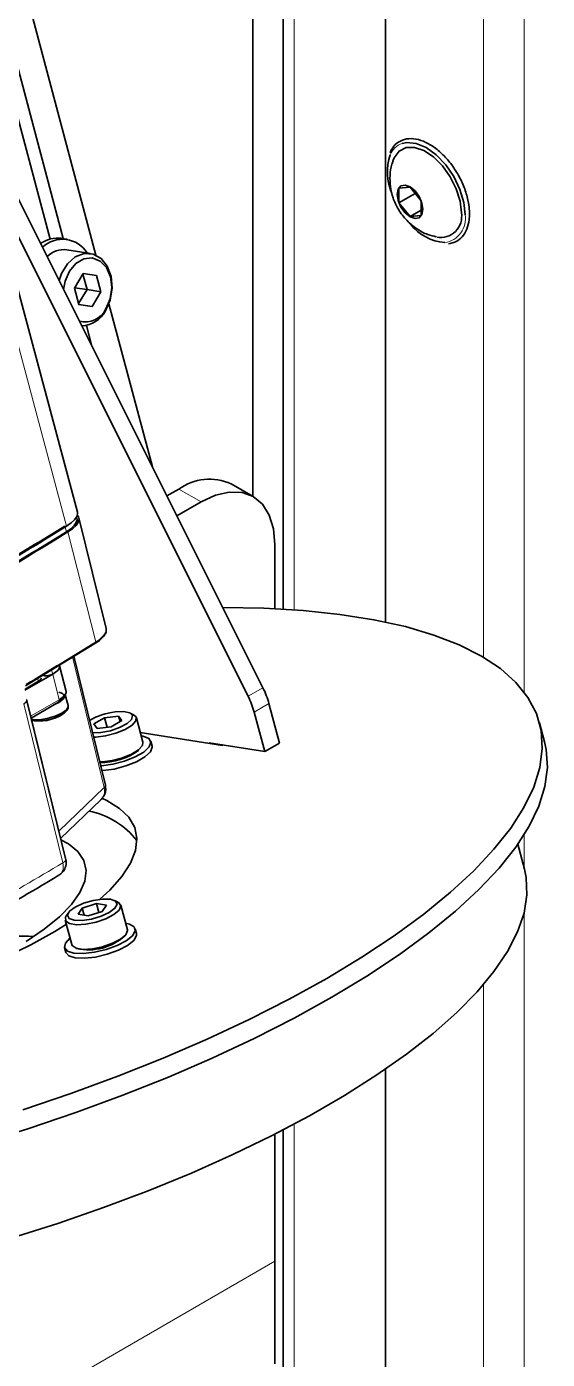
# Paper-space layout 'Blatt1' of a CAD drawing. Header units: millimetres. Extents: x 0 to 1189, y 0 to 841.
# Drawn here: x 852.14 to 862.11, y 634.1 to 659.6 of the extents above; entities that cross this region are included whole.
import ezdxf

# ---------------------------------------------------------------- set-up
doc = ezdxf.new("R2010")
doc.units = ezdxf.units.MM

psp = doc.layouts.new('Blatt1')

# ---------------------------------------------------------------- linework, layer by layer
at = {"color": 7, "linetype": 'Continuous', "lineweight": 35}
for p, q in [((856.471, 677.131), (856.471, 650.616)), ((857.052, 664.792), (857.052, 648.458)), ((851.656, 662.031), (853.469, 655.232)), ((859.016, 648.21), (859.016, 662.188)), ((852.592, 655.539), (851.043, 661.349)), ((852.844, 655.548), (851.308, 661.307)), ((849.976, 660.315), (856.666, 646.953)), ((851.359, 656.823), (856.383, 646.79)), ((859.483, 656.534), (859.271, 656.515)), ((859.271, 656.515), (859.271, 656.233)), ((859.581, 656.412), (859.271, 656.233)), ((859.695, 656.271), (859.483, 656.534)), ((859.271, 656.233), (859.483, 655.969)), ((859.695, 655.988), (859.695, 656.271)), ((859.695, 656.091), (859.483, 655.969)), ((859.483, 655.969), (859.695, 655.988)), ((853.114, 650.315), (851.663, 655.757)), ((852.918, 655.537), (852.812, 655.553)), ((853.365, 655.264), (852.913, 655.335)), ((853.226, 654.878), (853.056, 654.599)), ((853.226, 654.878), (853.48, 654.844)), ((853.219, 654.867), (853.298, 654.571)), ((853.564, 654.53), (853.48, 654.844)), ((853.056, 654.599), (853.14, 654.285)), ((853.06, 654.605), (853.298, 654.571)), ((853.298, 654.571), (853.135, 654.303)), ((853.298, 654.571), (853.564, 654.53)), ((853.564, 654.53), (853.394, 654.25)), ((853.138, 654.29), (853.394, 654.25)), ((853.394, 654.25), (853.14, 654.285)), ((853.717, 654.302), (854.55, 651.178)), ((853.393, 653.489), (853.288, 653.884)), ((856.48, 650.61), (856.056, 650.855)), ((855.056, 650.756), (854.828, 650.624)), ((855.481, 650.511), (855.018, 650.244)), ((853.104, 650.196), (853.098, 650.222)), ((853.666, 648.09), (853.143, 650.205)), ((856.895, 648.466), (856.895, 649.695)), ((853.446, 647.801), (852.118, 646.993)), ((853.649, 645.088), (853.048, 647.559)), ((852.896, 646.879), (852.774, 647.372)), ((852.641, 647.214), (852.108, 646.906)), ((852.112, 646.928), (852.371, 647.077)), ((852.144, 646.711), (852.887, 643.683)), ((852.936, 646.611), (852.88, 646.819)), ((852.892, 643.661), (852.145, 646.703)), ((852.227, 646.374), (852.755, 646.679)), ((854.188, 646.438), (854.122, 646.47)), ((856.499, 646.487), (856.7, 645.733)), ((856.782, 646.65), (856.983, 645.896)), ((853.633, 646.378), (853.429, 646.26)), ((853.493, 646.175), (853.429, 646.26)), ((853.493, 646.175), (853.762, 646.208)), ((853.633, 646.378), (853.902, 646.411)), ((853.681, 646.198), (853.633, 646.378)), ((853.762, 646.208), (853.966, 646.326)), ((853.902, 646.411), (853.966, 646.326)), ((853.93, 646.305), (853.902, 646.411)), ((854.369, 645.909), (854.243, 646.38)), ((862.058, 645.916), (861.961, 646.279)), ((855.889, 645.85), (854.319, 646.096)), ((854.543, 645.838), (854.519, 645.929)), ((855.637, 645.899), (856.7, 645.733)), ((855.64, 645.889), (855.637, 645.899)), ((855.903, 645.858), (855.889, 645.85)), ((856.983, 645.896), (856.7, 645.733)), ((852.792, 644.07), (853.562, 644.809)), ((861.672, 643.482), (861.545, 643.959)), ((852.943, 642.648), (852.901, 642.587)), ((853.126, 642.618), (853.207, 642.735)), ((853.48, 642.822), (853.207, 642.735)), ((853.243, 642.6), (853.207, 642.735)), ((853.318, 642.588), (853.591, 642.675)), ((853.48, 642.822), (853.672, 642.792)), ((853.525, 642.654), (853.48, 642.822)), ((853.672, 642.792), (853.591, 642.675)), ((853.89, 642.85), (853.823, 642.883)), ((854.071, 642.321), (853.945, 642.793)), ((852.882, 642.509), (853.008, 642.038)), ((853.126, 642.618), (853.318, 642.588)), ((854.245, 642.251), (854.22, 642.342)), ((852.868, 641.981), (852.892, 641.89)), ((859.016, 537.177), (859.016, 639.657)), ((856.895, 635.978), (856.895, 638.413)), ((857.052, 638.494), (857.052, 536.043)), ((856.895, 634.018), (856.895, 635.978))]:
    psp.add_line(p, q, dxfattribs=at)
at = {"color": 8, "linetype": 'Continuous', "lineweight": 18}
for p, q in [((857.262, 648.445), (857.262, 664.67)), ((860.892, 647.536), (860.892, 661.105)), ((861.666, 646.873), (861.666, 661.035)), ((852.903, 650.044), (851.452, 655.485)), ((855.481, 650.511), (855.056, 650.756)), ((852.904, 649.938), (852.88, 650.029)), ((853.465, 647.834), (852.932, 649.935)), ((853.629, 645.045), (853.022, 647.543)), ((852.611, 647.306), (852.641, 647.214)), ((852.352, 647.135), (852.371, 647.077)), ((852.765, 646.724), (852.641, 647.214)), ((852.218, 646.408), (852.765, 646.724)), ((856.383, 646.79), (856.666, 646.953)), ((852.835, 643.604), (852.088, 646.645)), ((856.782, 646.65), (856.499, 646.487)), ((853.629, 645.045), (852.758, 644.21)), ((861.666, 643.506), (861.666, 644.142)), ((861.666, 538.707), (861.666, 642.642)), ((860.892, 538.26), (860.892, 641.276)), ((857.262, 536.165), (857.262, 638.604)), ((833.148, 622.269), (856.895, 635.978))]:
    psp.add_line(p, q, dxfattribs=at)
at = {"color": 7, "linetype": 'Continuous', "lineweight": 35, "flags": 128}
for points in [[(860.466, 656.043), (860.441, 656.267), (860.368, 656.503), (860.252, 656.733), (860.103, 656.942), (859.931, 657.112), (859.748, 657.232), (859.569, 657.292), (859.407, 657.289), (859.273, 657.222), (859.178, 657.096), (859.154, 657.036)], [(860.536, 656.003), (860.511, 656.239), (860.437, 656.489), (860.319, 656.734), (860.165, 656.959), (859.986, 657.148), (859.794, 657.289), (859.602, 657.37), (859.423, 657.388), (859.331, 657.369)], [(859.73, 656.109), (859.711, 656.229), (859.658, 656.353), (859.578, 656.461), (859.483, 656.537), (859.388, 656.57), (859.308, 656.555), (859.254, 656.493), (859.235, 656.394), (859.254, 656.274), (859.308, 656.151), (859.388, 656.042), (859.483, 655.966), (859.578, 655.933), (859.658, 655.948), (859.711, 656.01), (859.73, 656.109)], [(852.764, 654.745), (852.811, 654.881), (852.925, 655.067), (853.074, 655.199), (853.243, 655.264), (853.413, 655.253), (853.567, 655.169), (853.687, 655.02), (853.76, 654.823), (853.779, 654.598), (853.741, 654.371), (853.651, 654.166), (853.651, 654.166)], [(853.659, 654.204), (853.742, 654.397), (853.773, 654.61), (853.748, 654.817), (853.671, 654.994), (853.549, 655.119), (853.399, 655.178), (853.238, 655.162), (853.086, 655.074), (852.961, 654.925), (852.878, 654.732), (852.849, 654.575)], [(856.895, 649.695), (856.868, 649.997), (856.787, 650.257), (856.656, 650.464), (856.481, 650.61), (856.266, 650.69), (856.022, 650.699), (855.756, 650.639), (855.481, 650.511)], [(853.114, 650.315), (853.117, 650.284), (853.101, 650.228), (853.059, 650.168), (852.992, 650.106), (852.903, 650.044)], [(852.904, 649.938), (852.989, 649.997), (853.052, 650.056), (853.092, 650.113), (853.107, 650.167), (853.104, 650.196)], [(853.112, 650.257), (853.136, 650.226), (853.146, 650.176), (853.13, 650.119), (853.088, 650.059), (853.021, 649.997), (852.932, 649.935)], [(852.072, 638.877), (852.991, 639.188), (853.888, 639.518), (854.759, 639.865), (855.599, 640.229), (856.403, 640.606), (857.167, 640.994), (857.887, 641.392), (858.56, 641.798), (859.181, 642.209), (859.747, 642.624), (860.256, 643.039), (860.704, 643.453), (861.09, 643.863), (861.41, 644.268), (861.664, 644.665), (861.85, 645.052), (861.967, 645.427), (862.015, 645.788), (861.993, 646.133), (861.901, 646.461), (861.74, 646.768), (861.511, 647.055), (861.214, 647.319), (860.852, 647.559), (860.426, 647.774), (859.94, 647.962), (859.394, 648.123), (858.792, 648.255), (858.138, 648.358), (857.435, 648.432), (856.686, 648.475), (855.896, 648.488)], [(853.666, 648.09), (853.668, 648.062), (853.665, 648.042)], [(853.446, 647.801), (853.452, 647.801), (853.456, 647.803), (853.46, 647.805), (853.463, 647.809), (853.465, 647.814), (853.466, 647.82), (853.466, 647.827), (853.465, 647.834)], [(852.772, 647.378), (852.775, 647.354), (852.764, 647.321), (852.738, 647.286), (852.696, 647.25), (852.641, 647.214)], [(852.418, 647.137), (852.419, 647.13), (852.414, 647.114), (852.397, 647.096), (852.371, 647.077)], [(852.461, 647.198), (852.468, 647.188), (852.49, 647.18), (852.524, 647.18), (852.564, 647.186), (852.605, 647.198), (852.641, 647.214)], [(852.88, 646.819), (852.881, 646.802), (852.847, 646.74), (852.759, 646.674), (852.669, 646.63)], [(852.896, 646.879), (852.897, 646.862), (852.886, 646.829), (852.86, 646.795), (852.819, 646.759), (852.765, 646.724)], [(852.232, 646.352), (852.266, 646.344), (852.389, 646.341), (852.537, 646.363), (852.686, 646.407), (852.815, 646.466), (852.903, 646.532), (852.937, 646.594), (852.936, 646.611)], [(853.403, 646.088), (853.56, 646.094), (853.745, 646.131), (853.922, 646.192), (854.065, 646.268), (854.153, 646.349), (854.171, 646.421), (854.116, 646.473), (853.998, 646.498), (853.835, 646.492)], [(854.188, 646.438), (854.238, 646.394), (854.235, 646.321), (854.161, 646.238), (854.027, 646.154), (853.85, 646.082), (853.654, 646.031), (853.467, 646.008), (853.419, 646.007)], [(853.555, 645.456), (853.576, 645.458), (853.793, 645.489), (854.016, 645.549), (854.22, 645.63), (854.383, 645.724), (854.487, 645.821), (854.522, 645.91), (854.483, 645.981), (854.374, 646.028), (854.336, 646.035)], [(851.232, 638.224), (852.168, 638.514), (853.087, 638.825), (853.985, 639.155), (854.856, 639.503), (855.695, 639.866), (856.499, 640.243), (857.264, 640.631), (857.984, 641.03), (858.656, 641.435), (859.278, 641.847), (859.844, 642.261), (860.353, 642.676), (860.801, 643.09), (861.186, 643.5), (861.507, 643.905), (861.761, 644.302), (861.947, 644.689), (862.064, 645.064), (862.112, 645.425), (862.09, 645.77), (862.058, 645.916)], [(853.538, 645.535), (853.592, 645.536), (853.78, 645.559), (853.976, 645.61), (854.153, 645.682), (854.287, 645.766), (854.361, 645.85), (854.369, 645.909)], [(853.577, 645.366), (853.6, 645.367), (853.818, 645.398), (854.04, 645.458), (854.244, 645.539), (854.407, 645.633), (854.511, 645.73), (854.546, 645.819), (854.543, 645.838)], [(853.545, 642.905), (853.734, 643.081), (853.964, 643.341), (854.129, 643.594), (854.226, 643.837), (854.253, 644.067), (854.211, 644.28), (854.1, 644.474), (853.922, 644.645), (853.678, 644.793), (853.595, 644.832)], [(852.799, 644.043), (852.943, 643.965), (853.124, 643.818), (853.238, 643.648), (853.283, 643.459), (853.257, 643.253), (853.161, 643.033), (852.998, 642.804), (852.769, 642.568), (852.478, 642.331), (852.131, 642.095)], [(861.672, 643.482), (861.705, 643.323), (861.72, 642.99), (861.666, 642.642), (861.542, 642.28), (861.35, 641.906), (861.09, 641.523), (860.765, 641.132), (860.376, 640.737), (859.925, 640.339), (859.414, 639.941), (858.848, 639.544), (858.228, 639.151), (857.56, 638.765), (856.845, 638.388), (856.089, 638.021), (855.296, 637.667), (854.47, 637.328), (853.616, 637.005), (852.739, 636.701), (851.844, 636.418)], [(853.745, 642.905), (853.594, 642.91), (853.414, 642.883), (853.231, 642.829), (853.073, 642.756), (852.966, 642.676), (852.924, 642.6), (852.954, 642.54), (853.052, 642.505), (853.203, 642.501), (853.384, 642.528), (853.567, 642.582), (853.725, 642.654), (853.832, 642.735), (853.874, 642.811), (853.844, 642.871), (853.745, 642.905)], [(853.89, 642.85), (853.908, 642.84), (853.947, 642.778), (853.914, 642.7), (853.813, 642.615), (853.659, 642.534), (853.471, 642.47), (853.275, 642.43), (853.098, 642.42), (852.964, 642.441), (852.89, 642.49), (852.887, 642.561), (852.901, 642.587)], [(845.028, 640.556), (845.47, 640.505), (845.957, 640.484), (846.482, 640.493), (847.039, 640.533), (847.621, 640.602), (848.22, 640.699), (848.827, 640.825), (849.436, 640.975), (850.038, 641.15), (850.626, 641.346), (851.191, 641.561), (851.726, 641.793), (852.225, 642.037), (852.681, 642.291), (852.903, 642.429)], [(853.049, 641.875), (853.227, 641.867), (853.439, 641.891), (853.663, 641.944), (853.873, 642.02), (854.048, 642.112), (854.169, 642.209), (854.222, 642.301), (854.201, 642.378), (854.109, 642.431), (854.037, 642.447)], [(852.974, 642.164), (852.972, 642.162), (852.884, 642.066), (852.868, 641.981), (852.925, 641.915), (853.049, 641.875)], [(853.008, 642.038), (853.016, 642.019), (853.09, 641.969), (853.224, 641.948), (853.401, 641.958), (853.596, 641.998), (853.784, 642.063), (853.939, 642.143), (854.04, 642.228), (854.073, 642.307), (854.071, 642.321)], [(853.073, 641.785), (853.251, 641.777), (853.463, 641.8), (853.687, 641.853), (853.898, 641.93), (854.073, 642.021), (854.193, 642.118), (854.246, 642.21), (854.245, 642.251)], [(852.892, 641.89), (852.892, 641.89), (852.949, 641.824), (853.073, 641.785)]]:
    psp.add_lwpolyline(points, dxfattribs=at)
at = {"color": 8, "linetype": 'Continuous', "lineweight": 18}
for centre, radius, start, end in [((859.462, 657.008), 0.384, 109.9807, 158.3452), ((860.087, 655.926), 0.456, 277.6734, 9.7237), ((853.296, 648.196), 0.4, 294.9615, 337.3639), ((792.668, 746.255), 115.685, 300.93384, 301.7044), ((853.603, 645.083), 0.0459, 303.8704, 6.1336), ((852.801, 643.691), 0.0931, 291.054, 347.3095), ((788.153, 752.212), 126.41, 299.21875, 300.77588)]:
    psp.add_arc(centre, radius, start, end, dxfattribs=at)
at = {"color": 7, "linetype": 'Continuous', "lineweight": 35}
for centre, radius, start, end in [((860.066, 656.821), 1.016, 161.0903, 203.8299), ((860.068, 655.973), 0.404, 259.2853, 10.0699), ((860.22, 656.4), 0.93, 218.413, 265.5054), ((852.735, 655.007), 0.552, 82.0547, 126.111), ((852.83, 654.979), 0.556, 32.059, 133.6673), ((852.86, 654.878), 0.46, 83.2958, 134.9707), ((853.266, 654.384), 0.432, 254.9768, 335.3736), ((853.174, 654.412), 0.536, 272.6708, 332.6212), ((855.642, 649.938), 1.006, 65.6929, 125.6176), ((792.078, 748.469), 115.685, 300.93395, 301.7044), ((792.093, 748.486), 115.71, 300.94261, 301.70447), ((792.107, 748.36), 115.685, 300.93395, 301.7044), ((792.122, 748.378), 115.71, 300.9426, 301.70447), ((852.73, 646.709), 0.0389, 311.1706, 23.3531), ((854.952, 646.068), 1.602, 15.1322, 26.7465), ((855.235, 646.232), 1.602, 15.1322, 26.7465), ((852.363, 647.205), 0.888, 266.8577, 302.9714), ((853.978, 645.251), 1.249, 96.5818, 120.5062), ((853.588, 646.691), 1.166, 267.4915, 307.105), ((853.038, 643.076), 1.545, 38.1127, 78.8772), ((851.833, 634.079), 8.125, 86.8419, 98.7894), ((853.327, 642.976), 1.038, 257.3275, 312.5422)]:
    psp.add_arc(centre, radius, start, end, dxfattribs=at)
for points, knots in [([(860.622, 656.023), (860.62, 656.062), (860.617, 656.175), (860.576, 656.377), (860.487, 656.62), (860.36, 656.854), (860.203, 657.065), (860.025, 657.241), (859.834, 657.373), (859.642, 657.451), (859.458, 657.47), (859.296, 657.425), (859.17, 657.331), (859.122, 657.236), (859.1, 657.192)], [0, 0, 0, 0, 0.0464719, 0.1348116, 0.2231366, 0.3113726, 0.3996358, 0.4880317, 0.5767017, 0.6657483, 0.754842, 0.84252, 0.9277645, 1, 1, 1, 1]), ([(859.158, 657.033), (859.15, 657.013), (859.115, 656.925), (859.095, 656.758), (859.101, 656.54), (859.154, 656.319), (859.257, 656.096), (859.411, 655.892), (859.606, 655.731), (859.799, 655.625), (859.931, 655.595), (859.986, 655.583)], [0, 0, 0, 0, 0.035295, 0.150209, 0.264395, 0.38197, 0.509076, 0.654261, 0.784208, 0.910712, 1, 1, 1, 1]), ([(860.216, 655.45), (860.264, 655.459), (860.367, 655.477), (860.489, 655.577), (860.577, 655.723), (860.617, 655.879), (860.62, 655.986), (860.622, 656.023)], [0, 0, 0, 0, 0.2003336, 0.4263745, 0.6504297, 0.878368, 1, 1, 1, 1]), ([(853.461, 647.806), (853.495, 647.829), (853.564, 647.877), (853.63, 647.951), (853.664, 648.005), (853.664, 648.031), (853.664, 648.035)], [0, 0, 0, 0, 0.312623, 0.627874, 0.944989, 1, 1, 1, 1]), ([(852.141, 646.724), (852.142, 646.722), (852.148, 646.712), (852.145, 646.696), (852.131, 646.678), (852.115, 646.663), (852.098, 646.652), (852.088, 646.645)], [0, 0, 0, 0, 0.12305, 0.452883, 0.616021, 0.779158, 1, 1, 1, 1]), ([(852.756, 646.867), (852.783, 646.86), (852.825, 646.849), (852.85, 646.822), (852.856, 646.796), (852.845, 646.767), (852.824, 646.736), (852.794, 646.716), (852.779, 646.706)], [0, 0, 0, 0, 0.271797, 0.419573, 0.56756, 0.715337, 0.863324, 1, 1, 1, 1]), ([(852.595, 646.347), (852.635, 646.359), (852.717, 646.381), (852.8, 646.424), (852.839, 646.456), (852.844, 646.46)], [0, 0, 0, 0, 0.4576901, 0.9271139, 1, 1, 1, 1]), ([(852.839, 646.455), (852.84, 646.455), (852.861, 646.467), (852.891, 646.494), (852.925, 646.535), (852.943, 646.575), (852.935, 646.598), (852.933, 646.604)], [0, 0, 0, 0, 0.007448, 0.289891, 0.580199, 0.879595, 1, 1, 1, 1]), ([(852.236, 646.335), (852.251, 646.33), (852.276, 646.321), (852.308, 646.319), (852.321, 646.319)], [0, 0, 0, 0, 0.6119866, 1, 1, 1, 1]), ([(852.457, 646.324), (852.482, 646.324), (852.53, 646.323), (852.574, 646.34), (852.595, 646.347)], [0, 0, 0, 0, 0.539132, 1, 1, 1, 1]), ([(853.562, 644.809), (853.577, 644.824), (853.608, 644.857), (853.641, 644.923), (853.661, 645.002), (853.653, 645.058), (853.649, 645.087)], [0, 0, 0, 0, 0.213361, 0.449019, 0.712842, 1, 1, 1, 1]), ([(852.761, 643.366), (852.774, 643.375), (852.806, 643.396), (852.856, 643.45), (852.891, 643.523), (852.903, 643.602), (852.896, 643.647), (852.892, 643.67)], [0, 0, 0, 0, 0.133921, 0.336648, 0.624479, 0.803216, 1, 1, 1, 1]), ([(849.833, 641.677), (850.273, 641.925), (851.218, 642.458), (852.189, 643.022), (852.713, 643.338), (852.758, 643.366)], [0, 0, 0, 0, 0.44275, 0.951731, 1, 1, 1, 1])]:
    psp.add_open_spline(points, degree=3, knots=knots, dxfattribs=at)
at = {"color": 8, "linetype": 'Continuous', "lineweight": 18}
for points, knots in [([(853.559, 644.813), (853.57, 644.822), (853.597, 644.843), (853.619, 644.889), (853.64, 644.956), (853.633, 645.01), (853.629, 645.045)], [0, 0, 0, 0, 0.17524, 0.391805, 0.60157, 1, 1, 1, 1]), ([(852.757, 643.367), (852.778, 643.381), (852.81, 643.403), (852.834, 643.455), (852.848, 643.517), (852.84, 643.569), (852.835, 643.604)], [0, 0, 0, 0, 0.300804, 0.484098, 0.661872, 1, 1, 1, 1])]:
    psp.add_open_spline(points, degree=3, knots=knots, dxfattribs=at)

doc.saveas('drawing.dxf')
